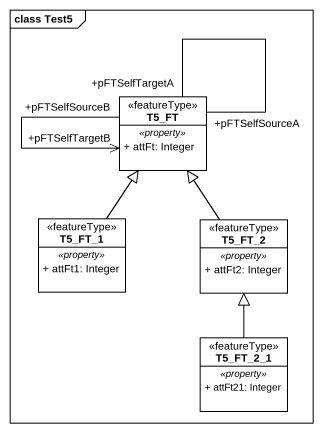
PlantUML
@startuml
mainframe class Test5
hide circle
hide empty members
skinparam classAttributeIconSize 0
class T5_FT <<featureType>> {
  .. <<property>> ..
  + attFt: Integer
}
class T5_FT_1 <<featureType>> {
  .. <<property>> ..
  + attFt1: Integer
}
class T5_FT_2 <<featureType>> {
  .. <<property>> ..
  + attFt2: Integer
}
class T5_FT_2_1 <<featureType>> {
  .. <<property>> ..
  + attFt21: Integer
}
T5_FT "+pFTSelfSourceA" -- "+pFTSelfTargetA" T5_FT
T5_FT "+pFTSelfSourceB" --> "+pFTSelfTargetB" T5_FT
T5_FT_1 -up-|> T5_FT
T5_FT_2 -up-|> T5_FT
T5_FT_2_1 -up-|> T5_FT_2
@enduml
